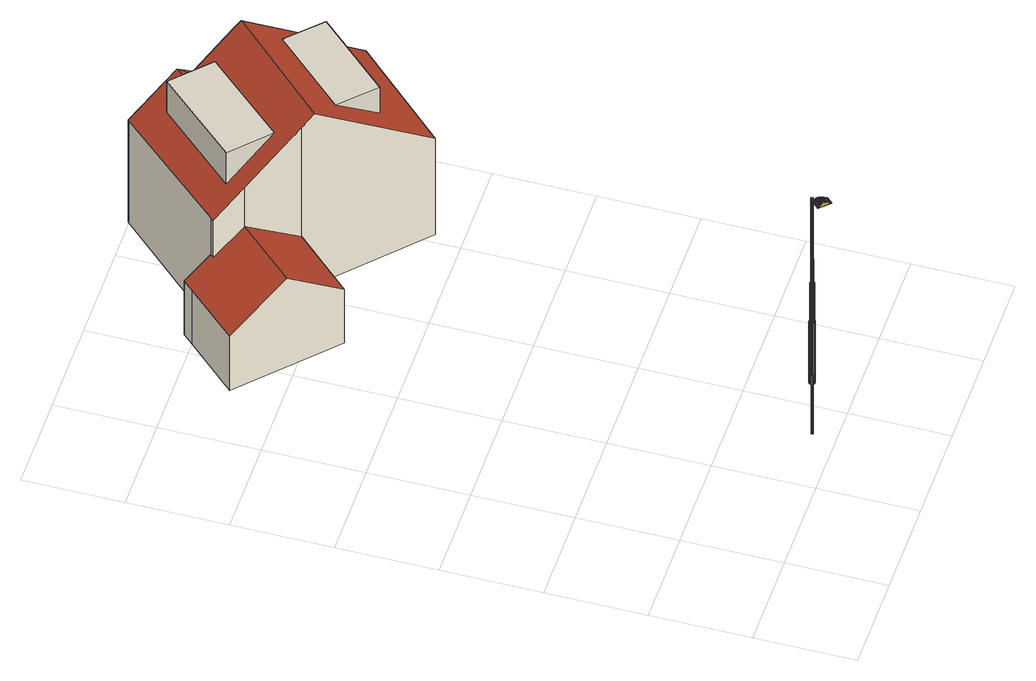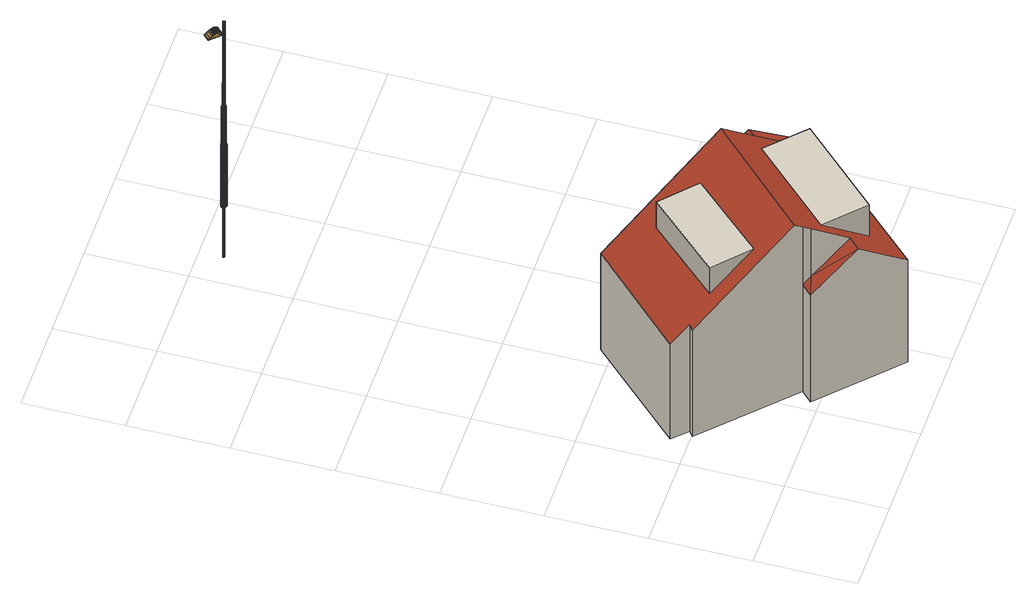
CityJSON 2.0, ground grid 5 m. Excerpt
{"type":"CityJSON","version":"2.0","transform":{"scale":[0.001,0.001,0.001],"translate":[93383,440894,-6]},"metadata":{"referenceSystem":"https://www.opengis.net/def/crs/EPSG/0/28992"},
"CityObjects":{
"cityfurniture1":{"type":"CityFurniture","attributes":{"Brondatum":"12-06-2019","Thema":"Lichtmasten","Nivo":"0","Klasse":"Verbindingsweg 2-zijdig","Objecthoogte":"10","Geplaatst_op":"02-12-2010","Datum_laatste_mutatie":"07-06-2019","Straatnaam":"Straatweg","Buurtnaam":"Hillegersberg Noord","Buurt_nummer":"62","Wijknaam":"Hillegersberg-Schiebroek","Wijknummer":"6","Lichtpunttype":"Straatverlichting","Nummer":"16","Beheerobject":"71935/OVL-016","Lamptype":"CPO-TW 140W KL.728","Armatuurtype":"4767 ARM SGS 453 1X CPO-TW 140W K EB OC FG EVSA VLAK GLAS LS-6","Uithoudertype":"UITHOUDER OV CONVERSIEMODEL","Masttype":"TRAMMAST LPH 10M"},"geometry":[{"type":"MultiSurface","lod":"2","boundaries":[[[0,1,2,3]],[[3,2,4,5]],[[5,4,6,7]],[[7,6,8,9]],[[9,8,10,11]],[[11,10,12,13]],[[13,12,14,15]],[[15,14,16,17]],[[17,16,18,19]],[[19,18,20,21]],[[21,20,22,23]],[[23,22,24,25]],[[25,24,26,27]],[[27,26,28,29]],[[29,28,30,31]],[[31,30,32,33]],[[33,32,34,35]],[[35,34,36,37]],[[37,36,38,39]],[[39,38,40,41]],[[41,40,42,43]],[[43,42,44,45]],[[45,44,46,47]],[[47,46,1,0]],[[0,3,5,7,9,11,13,15,17,19,21,23,25,27,29,31,33,35,37,39,41,43,45,47]]]}]},
"cityfurniture2":{"type":"CityFurniture","attributes":{"Brondatum":"12-06-2019","Thema":"Lichtmasten","Nivo":"0","Klasse":"Verbindingsweg 2-zijdig","Objecthoogte":"10","Geplaatst_op":"02-12-2010","Datum_laatste_mutatie":"07-06-2019","Straatnaam":"Straatweg","Buurtnaam":"Hillegersberg Noord","Buurt_nummer":"62","Wijknaam":"Hillegersberg-Schiebroek","Wijknummer":"6","Lichtpunttype":"Straatverlichting","Nummer":"16","Beheerobject":"71935/OVL-016","Lamptype":"CPO-TW 140W KL.728","Armatuurtype":"4767 ARM SGS 453 1X CPO-TW 140W K EB OC FG EVSA VLAK GLAS LS-6","Uithoudertype":"UITHOUDER OV CONVERSIEMODEL","Masttype":"TRAMMAST LPH 10M"},"geometry":[{"type":"MultiSurface","lod":"2","boundaries":[[[48,49,50,51]],[[52,53,54,55]],[[56,57,58,59]],[[60,48,51,61]],[[62,63,64,65]],[[63,56,59,64]],[[49,52,55,50]],[[57,60,61,58]],[[59,58,66,67]],[[51,50,68,69]],[[70,71,72,73]],[[74,75,76,77]],[[78,79,80,81]],[[58,61,82,66]],[[83,70,73,84]],[[75,85,86,76]],[[61,51,69,82]],[[87,74,77,88]],[[55,54,89,90]],[[65,64,91,92]],[[93,78,81,94]],[[50,55,90,68]],[[64,59,67,91]],[[79,62,65,80]],[[95,93,94,96]],[[97,83,84,98]],[[85,97,98,86]],[[54,87,88,89]],[[99,100,71,70]],[[53,101,87,54]],[[102,103,104,105]],[[106,102,105,107]],[[108,109,85,75]],[[110,106,107,111]],[[112,110,111,113]],[[114,112,113,115]],[[116,117,83,97]],[[109,116,97,85]],[[117,99,70,83]],[[118,95,96,119]],[[103,118,119,104]],[[120,108,75,74]],[[100,114,115,71]],[[101,120,74,87]],[[121,122,123,124]],[[125,126,127,128]],[[129,130,131,132]],[[133,134,135,136]],[[137,138,139,140]],[[138,141,142,139]],[[126,143,144,127]],[[145,125,128,146]],[[147,148,149,150]],[[130,151,152,131]],[[141,121,124,142]],[[153,145,146,154]],[[155,153,154,156]],[[134,155,156,135]],[[151,133,136,152]],[[157,129,132,158]],[[148,157,158,149]],[[159,160,122,121]],[[161,162,138,137]],[[163,164,165,166]],[[167,168,126,125]],[[169,170,171,172]],[[173,161,137,174]],[[175,176,155,134]],[[170,177,178,171]],[[179,180,181,182]],[[162,183,141,138]],[[183,159,121,141]],[[184,167,125,145]],[[164,147,150,165]],[[180,169,172,181]],[[185,175,134,133]],[[168,186,143,126]],[[187,163,166,188]],[[177,187,188,178]],[[176,189,153,155]],[[143,173,174,144]],[[189,184,145,153]],[[160,179,182,122]],[[190,191,192,193]],[[194,195,196,197]],[[198,199,200,201]],[[202,190,193,203]],[[199,194,197,200]],[[204,205,206,207]],[[191,198,201,192]],[[208,209,210,211]],[[209,204,207,210]],[[195,212,213,196]],[[205,202,203,206]],[[193,192,214,215]],[[211,210,140,139]],[[212,216,217,213]],[[197,196,218,219]],[[216,220,221,217]],[[222,223,224,225]],[[223,226,227,224]],[[228,229,230,231]],[[229,232,233,230]],[[232,234,235,233]],[[234,236,237,235]],[[236,238,239,237]],[[201,200,240,241]],[[226,208,211,227]],[[192,201,241,214]],[[206,203,242,243]],[[244,245,246,247]],[[220,244,247,221]],[[245,248,249,246]],[[248,250,251,249]],[[250,228,231,251]],[[238,252,253,239]],[[207,206,243,254]],[[203,193,215,242]],[[200,197,219,240]],[[252,222,225,253]],[[210,207,254,140]],[[237,239,255,256]],[[230,233,257,258]],[[213,217,259,260]],[[247,246,261,262]],[[146,128,215,214]],[[231,230,258,263]],[[233,235,264,257]],[[227,211,139,142]],[[217,221,265,259]],[[221,247,262,265]],[[249,251,266,267]],[[246,249,267,261]],[[225,224,124,123]],[[235,237,256,264]],[[196,213,260,218]],[[239,253,268,255]],[[128,127,242,215]],[[224,227,142,124]],[[253,225,123,268]],[[251,231,263,266]],[[127,144,243,242]],[[149,158,262,261]],[[178,188,258,257]],[[181,172,256,255]],[[150,149,261,267]],[[136,135,219,218]],[[132,131,259,265]],[[165,150,267,266]],[[154,146,214,241]],[[156,154,241,240]],[[182,181,255,268]],[[135,156,240,219]],[[152,136,218,260]],[[144,174,254,243]],[[158,132,265,262]],[[171,178,257,264]],[[188,166,263,258]],[[131,152,260,259]],[[174,137,140,254]],[[172,171,264,256]],[[122,182,268,123]],[[223,222,252,238,236,234,232,229,228,250,248,245,244,220,216,212,195,194,199,198,191,190,202,205,204,209,208,226]],[[269,270,164,163]],[[271,272,177,170]],[[273,271,170,169]],[[274,275,179,160]],[[276,277,157,148]],[[278,279,162,161]],[[280,281,151,130]],[[186,282,173,143]],[[283,273,169,180]],[[284,269,163,187]],[[282,278,161,173]],[[270,285,147,164]],[[286,274,160,159]],[[281,185,133,151]],[[272,284,187,177]],[[275,283,180,179]],[[287,280,130,129]],[[277,287,129,157]],[[285,276,148,147]],[[76,86,284,272]],[[77,76,272,271]],[[86,98,269,284]],[[279,288,183,162]],[[72,289,277,276]],[[84,73,285,270]],[[88,77,271,273]],[[290,291,185,281]],[[288,286,159,183]],[[292,293,176,175]],[[289,294,287,277]],[[295,92,186,168]],[[291,292,175,185]],[[98,84,270,269]],[[296,295,168,167]],[[297,296,167,184]],[[298,290,281,280]],[[73,72,276,285]],[[294,298,280,287]],[[293,299,189,176]],[[299,297,184,189]],[[89,88,273,283]],[[92,91,282,186]],[[67,66,279,278]],[[71,115,289,72]],[[113,111,298,294]],[[66,82,288,279]],[[80,65,92,295]],[[107,105,291,290]],[[68,90,275,274]],[[96,94,297,299]],[[104,119,293,292]],[[82,69,286,288]],[[111,107,290,298]],[[90,89,283,275]],[[91,67,278,282]],[[81,80,295,296]],[[94,81,296,297]],[[119,96,299,293]],[[69,68,274,286]],[[105,104,292,291]],[[115,113,294,289]],[[300,301,302,303]],[[304,305,306,307]],[[308,309,310]],[[301,311,312,302]],[[313,314,315]],[[316,317,318,319]],[[320,321,322,310]],[[323,324,325,326]],[[305,327,328,306]],[[317,304,307,318]],[[329,315,314]],[[330,323,326,331]],[[327,332,333,328]],[[334,335,336,337]],[[324,314,313,325]],[[338,339,340,341]],[[339,342,343,340]],[[342,334,337,343]],[[322,310,309]],[[335,300,303,336]],[[332,330,331,333]],[[311,316,319,312]],[[344,345,346,347]],[[348,344,347,349]],[[350,351,352]],[[353,351,350]],[[354,353,350]],[[355,348,349,356]],[[357,345,344,348,355,358,359,360,361,362,363,364],[365,350,352,366,367,368]],[[365,354,350]],[[369,353,354]],[[357,364,369,354]],[[364,363,353,369]],[[345,357,354,346]],[[358,355,356,370]],[[335,334,371,372]],[[300,335,372,373]],[[311,301,374,375]],[[316,311,375,376]],[[301,300,373,374]],[[317,316,376,377]],[[378,379,380,381]],[[382,383,309,384]],[[385,382,384,386]],[[387,388,389,390]],[[391,392,393,394]],[[394,393,388,387]],[[390,389,395,396]],[[166,165,266,263]],[[397,398,399,400]],[[401,402,403,404]],[[400,399,402,401]],[[405,406,407,408]],[[409,410,411,412]],[[408,407,413,414]],[[415,416,417,418]],[[412,411,419,420]],[[396,395,421,422]],[[423,424,425,426]],[[426,425,410,409]],[[427,428,429,430]],[[420,419,416,415]],[[414,413,428,427]],[[431,432,433,434]],[[434,433,406,405]],[[430,429,435,436]],[[437,438,424,423]],[[422,421,432,431]],[[439,440,441,442]],[[442,441,443,444]],[[444,443,445,446]],[[447,448,449,450]],[[451,452,453,454]],[[455,456,452,451]],[[454,453,440,439]],[[457,458,459,460]],[[461,462,463,464]],[[465,466,467,468]],[[469,470,462,461]],[[471,472,473,474]],[[475,476,458,457]],[[477,478,479,480]],[[481,482,483,484]],[[468,467,456,455]],[[464,463,485,486]],[[460,459,482,481]],[[480,479,487,488]],[[484,483,466,465]],[[486,485,478,477]],[[489,490,472,471]],[[488,487,490,489]],[[491,492,493,494]],[[495,496,497,498]],[[499,500,501,502]],[[494,493,500,499]],[[450,449,503,504]],[[498,497,492,491]],[[504,503,496,495]],[[505,506,507,508]],[[509,510,511,512]],[[513,514,515,516]],[[517,518,506,505]],[[519,520,521,522]],[[523,524,510,509]],[[525,526,398,397]],[[502,501,514,513]],[[522,521,527,528]],[[508,507,529,530]],[[516,515,520,519]],[[531,532,526,525]],[[530,529,532,531]],[[512,511,533,534]],[[534,533,518,517]],[[323,330,535,536]],[[324,323,536,537]],[[314,324,537,538]],[[329,314,538,321]],[[539,540,541,542]],[[543,356,368]],[[544,545,546]],[[547,548,351]],[[549,366,352,550]],[[550,539,542,549]],[[366,543,367]],[[351,548,352]],[[550,352,350,539]],[[354,365,368,346]],[[367,543,368]],[[349,347,356]],[[543,366,352,548]],[[347,346,368]],[[370,356,543]],[[545,368,367,542,541,551,546]],[[356,347,368]],[[552,385,386,553]],[[554,555,556,557]],[[338,558,559,560]],[[555,552,553,556]],[[558,554,557,559]],[[339,338,560,561]],[[334,342,562,371]],[[342,339,561,562]],[[563,564,565,566]],[[567,568,569,570]],[[571,572,573,574]],[[575,576,577,578]],[[579,580,581,582]],[[582,581,583,584]],[[585,586,587,588]],[[584,583,589,590]],[[590,589,572,571]],[[591,592,568,567]],[[566,565,576,575]],[[570,569,564,563]],[[578,577,593,594]],[[594,593,580,579]],[[588,587,595,596]],[[597,598,599,600]],[[596,595,601,602]],[[603,604,605,606]],[[607,608,609,610]],[[611,612,613,614]],[[600,599,604,603]],[[615,616,617,618]],[[602,601,619,620]],[[621,622,623,624]],[[618,617,622,621]],[[620,619,608,607]],[[610,609,625,626]],[[624,623,470,469]],[[626,625,612,611]],[[614,613,598,597]],[[627,628,629,630]],[[631,632,633,634]],[[635,636,637,638]],[[639,640,632,631]],[[641,642,643,644]],[[645,646,642,641]],[[630,629,647,648]],[[644,643,636,635]],[[649,650,646,645]],[[648,647,650,649]],[[638,637,651,652]],[[653,654,655,656]],[[656,655,657,658]],[[652,651,659,660]],[[660,659,640,639]],[[359,358,370,543]],[[361,360,548,547]],[[383,661,662]],[[383,382,663,661]],[[552,555,664,665]],[[666,662,329,315]],[[360,359,543,548]],[[666,662,661]],[[363,362,351,353]],[[667,554,668]],[[362,361,547,351]],[[338,341,558]],[[385,552,665,669]],[[382,385,669,663]],[[558,668,554]],[[668,558,341]],[[555,554,667,664]],[[670,308,310]],[[538,537,671,672]],[[538,672,321]],[[320,321,672]],[[330,332,673,535]],[[332,327,674,673]],[[305,304,675,676]],[[304,317,377,675]],[[327,305,676,674]],[[418,417,677,678]],[[679,680,681,682]],[[683,684,685,686]],[[687,688,689,690]],[[691,692,680,679]],[[682,681,684,683]],[[678,677,692,691]],[[693,694,695,696]],[[697,698,699,700]],[[701,551,541,540]],[[690,689,702,703]],[[703,702,704,705]],[[700,699,706,707]],[[367,366,549,542]],[[708,709,698,697]],[[696,695,710,711]],[[712,713,714,715]],[[707,706,713,712]],[[715,714,694,693]],[[716,717,709,708]],[[544,551,701]],[[705,704,717,716]],[[539,350,365,718,544,701,540]],[[551,544,546]],[[545,544,718]],[[718,368,545]],[[368,718,365]],[[561,560,719,720]],[[374,373,721,722]],[[562,561,720,723]],[[375,374,722,724]],[[376,375,724,725]],[[553,386,726,727]],[[556,553,727,728]],[[675,377,670,729]],[[676,675,729,730]],[[536,535,731,732]],[[673,674,733,734]],[[537,536,732,671]],[[386,384,735,726]],[[372,371,736,737]],[[373,372,737,721]],[[674,676,730,733]],[[560,559,738,719]],[[384,309,308,735]],[[559,557,739,738]],[[557,556,728,739]],[[377,376,725,670]],[[371,562,723,736]],[[535,673,734,731]],[[661,318,666]],[[307,306,328,333,331,326,325,313,666,318]],[[740,741,742,743]],[[741,378,381,742]],[[744,740,743,745]],[[746,747,745,743,742,381,380]],[[748,749,750,751]],[[752,753,754,755]],[[756,744,745,747]],[[757,756,747,746]],[[379,378,741,740,744,756,757]],[[758,759,760,761]],[[762,763,753,752]],[[379,757,746,380]],[[764,765,766,767]],[[751,750,768,769]],[[755,754,654,653]],[[761,760,765,764]],[[770,771,759,758]],[[767,766,763,762]],[[769,768,771,770]],[[383,662,322,309]],[[341,340,343,337,336,303,302,312,319,318,661,663,669,665,664,667]],[[668,341,667]],[[320,672,310]],[[671,732,731,734,733,730,729,670,310,672]],[[313,315,666]],[[739,728,727,726,735,308,670,725,724,722,721,737,736,723,720,719,738]]]}]},
"building1":{"type":"Building","attributes":{"statusOmschr":"Pand in gebruik","typeOmschr":"kop van een rij","aantalBouwlagen":3,"hoogste_bouwlaag":2,"laagste_bouwlaag":0,"yearOfConstruction":1935},"address":[{"country":"Nederland","locality":"Rotterdam","thoroughfareNumber":"217","thoroughfareName":"Straatweg","postcode":"3054AE"}],"children":["building1-1","building1-2"],"geometry":[{"type":"Solid","lod":"2","boundaries":[[[[772,773,774,775,776,777]],[[778,779,780]],[[778,780,775,774]],[[781,782,783,784,785,786,787,788,789,790,791,773,772]],[[780,779,792,793,794,795,796,797,798,776,775],[799,800,801,802]],[[803,804,805,806]],[[792,778,807]],[[778,774,807]],[[792,779,778]],[[808,809,810,803,806,811,812]],[[774,773,791,807]],[[788,808,812,789]],[[787,809,808,788]],[[786,810,809,787]],[[803,810,786,785,804]],[[804,785,784,805]],[[813,783,782,814]],[[781,815,814,782]],[[815,781,772,777]],[[776,798,813,814,815,777],[816,817,818,819]],[[791,790,793,792,807]],[[790,789,812,794,793]],[[811,795,794,812]],[[797,805,784,783,813,798]],[[796,806,805,797]],[[795,811,806,796]],[[820,800,799]],[[801,821,802]],[[800,820,821,801]],[[820,799,802,821]],[[819,818,822]],[[817,816,823]],[[823,816,819,822]],[[817,823,822,818]]]],"semantics":{"surfaces":[{"type":"WallSurface"},{"type":"GroundSurface"},{"type":"RoofSurface"}],"values":[[0,0,0,1,2,2,2,2,2,2,0,0,0,0,0,0,0,0,0,2,0,0,0,0,0,0,null,null,null,null,null,null,null,null]]}}]},
"building1-1":{"type":"BuildingInstallation","parents":["building1"],"geometry":[{"type":"MultiSurface","lod":"2","boundaries":[[[817,823,822,818]],[[819,818,822]],[[817,816,823]],[[823,816,819,822]]],"semantics":{"surfaces":[{"type":"RoofSurface"},{"type":"WallSurface"}],"values":[0,1,1,1]}}]},
"building1-2":{"type":"BuildingInstallation","parents":["building1"],"geometry":[{"type":"MultiSurface","lod":"2","boundaries":[[[820,799,802,821]],[[820,800,799]],[[801,821,802]],[[800,820,821,801]]],"semantics":{"surfaces":[{"type":"RoofSurface"},{"type":"WallSurface"}],"values":[0,1,1,1]}}]}
},
"vertices":[
[8315,1233,3840],[8315,1233,507],[8305,1225,507],[8305,1225,3840],[8297,1215,507],[8297,1215,3840],[8292,1203,507],[8292,1203,3840],[8290,1190,507],[8290,1190,3840],[8292,1177,507],[8292,1177,3840],[8297,1165,507],[8297,1165,3840],[8305,1155,507],[8305,1155,3840],[8315,1147,507],[8315,1147,3840],[8327,1142,507],[8327,1142,3840],[8340,1140,507],[8340,1140,3840],[8353,1142,507],[8353,1142,3840],[8365,1147,507],[8365,1147,3840],[8375,1155,507],[8375,1155,3840],[8383,1165,507],[8383,1165,3840],[8388,1177,507],[8388,1177,3840],[8390,1190,507],[8390,1190,3840],[8388,1203,507],[8388,1203,3840],[8383,1215,507],[8383,1215,3840],[8375,1225,507],[8375,1225,3840],[8365,1233,507],[8365,1233,3840],[8353,1238,507],[8353,1238,3840],[8340,1240,507],[8340,1240,3840],[8327,1238,507],[8327,1238,3840],
[8472,1140,3841],[8481,1171,3841],[8481,1171,4441],[8472,1140,4441],[8483,1203,3841],[8478,1234,3841],[8478,1234,4441],[8483,1203,4441],[8407,1068,3841],[8434,1086,3841],[8434,1086,4441],[8407,1068,4441],[8456,1111,3841],[8456,1111,4441],[8347,1051,3841],[8378,1056,3841],[8378,1056,4441],[8347,1051,4441],[8434,1086,7841],[8407,1068,7841],[8481,1171,7841],[8472,1140,7841],[8300,1334,4441],[8271,1322,4441],[8271,1322,7841],[8300,1334,7841],[8448,1290,4441],[8423,1312,4441],[8423,1312,7841],[8448,1290,7841],[8284,1062,3841],[8315,1053,3841],[8315,1053,4441],[8284,1062,4441],[8456,1111,7841],[8331,1339,4441],[8331,1339,7841],[8394,1328,4441],[8394,1328,7841],[8466,1263,4441],[8466,1263,7841],[8478,1234,7841],[8483,1203,7841],[8378,1056,7841],[8347,1051,7841],[8255,1078,3841],[8255,1078,4441],[8231,1100,3841],[8231,1100,4441],[8363,1337,4441],[8363,1337,7841],[8300,1334,3841],[8271,1322,3841],[8466,1263,3841],[8195,1187,3841],[8200,1156,3841],[8200,1156,4441],[8195,1187,4441],[8197,1219,3841],[8197,1219,4441],[8423,1312,3841],[8394,1328,3841],[8206,1250,3841],[8206,1250,4441],[8222,1279,3841],[8222,1279,4441],[8244,1303,3841],[8244,1303,4441],[8363,1337,3841],[8331,1339,3841],[8212,1127,3841],[8212,1127,4441],[8448,1290,3841],[8412,1164,10441],[8417,1180,10441],[8417,1180,11841],[8412,1164,11841],[8300,1094,10341],[8323,1087,10341],[8330,1118,10441],[8313,1123,10441],[8253,1256,10341],[8241,1235,10341],[8272,1222,10441],[8281,1237,10441],[8233,1188,10341],[8237,1164,10341],[8269,1172,10441],[8267,1189,10441],[8378,1126,10441],[8392,1136,10441],[8392,1136,11841],[8378,1126,11841],[8404,1149,10441],[8404,1149,11841],[8347,1086,10341],[8346,1117,10441],[8278,1106,10341],[8298,1131,10441],[8312,1297,10341],[8290,1288,10341],[8306,1259,10441],[8322,1266,10441],[8234,1211,10341],[8268,1205,10441],[8260,1122,10341],[8285,1143,10441],[8246,1142,10341],[8276,1157,10441],[8270,1275,10341],[8292,1250,10441],[8441,1152,10341],[8447,1175,10341],[8392,1098,10341],[8412,1112,10341],[8359,1300,10341],[8335,1301,10341],[8338,1268,10441],[8355,1267,10441],[8300,1094,7941],[8323,1087,7941],[8436,1245,10341],[8422,1264,10341],[8399,1243,10441],[8409,1229,10441],[8370,1089,10341],[8363,1120,10441],[8237,1164,7941],[8246,1142,7941],[8404,1281,10341],[8386,1254,10441],[8449,1199,10341],[8445,1222,10341],[8415,1213,10441],[8418,1197,10441],[8429,1130,10341],[8278,1106,7941],[8233,1188,7941],[8347,1086,7941],[8382,1293,10341],[8371,1263,10441],[8260,1122,7941],[8320,1140,15891],[8309,1146,15891],[8309,1146,11891],[8320,1140,11891],[8287,1177,15891],[8285,1190,15891],[8285,1190,11891],[8287,1177,11891],[8299,1155,15891],[8292,1166,15891],[8292,1166,11891],[8299,1155,11891],[8333,1136,15891],[8333,1136,11891],[8358,1138,15891],[8345,1135,15891],[8345,1135,11891],[8358,1138,11891],[8380,1150,15891],[8369,1142,15891],[8369,1142,11891],[8380,1150,11891],[8286,1202,15891],[8286,1202,11891],[8298,1131,11841],[8313,1123,11841],[8289,1215,15891],[8289,1215,11891],[8267,1189,11841],[8269,1172,11841],[8295,1226,15891],[8295,1226,11891],[8399,1183,15891],[8395,1171,15891],[8395,1171,11891],[8399,1183,11891],[8389,1159,15891],[8389,1159,11891],[8352,1250,15891],[8364,1246,15891],[8364,1246,11891],[8352,1250,11891],[8376,1240,15891],[8376,1240,11891],[8386,1231,15891],[8386,1231,11891],[8393,1220,15891],[8393,1220,11891],[8398,1208,15891],[8398,1208,11891],[8276,1157,11841],[8285,1143,11841],[8330,1118,11841],[8346,1117,11841],[8304,1236,15891],[8315,1243,15891],[8315,1243,11891],[8304,1236,11891],[8327,1248,15891],[8327,1248,11891],[8339,1250,15891],[8339,1250,11891],[8400,1196,15891],[8400,1196,11891],[8363,1120,11841],[8415,1213,11841],[8409,1229,11841],[8386,1254,11841],[8371,1263,11841],[8272,1222,11841],[8268,1205,11841],[8306,1259,11841],[8292,1250,11841],[8355,1267,11841],[8399,1243,11841],[8281,1237,11841],[8338,1268,11841],[8322,1266,11841],[8418,1197,11841],[8359,1300,7941],[8335,1301,7941],[8422,1264,7941],[8404,1281,7941],[8436,1245,7941],[8447,1175,7941],[8449,1199,7941],[8290,1288,7941],[8270,1275,7941],[8392,1098,7941],[8412,1112,7941],[8241,1235,7941],[8234,1211,7941],[8370,1089,7941],[8445,1222,7941],[8382,1293,7941],[8312,1297,7941],[8441,1152,7941],[8253,1256,7941],[8429,1130,7941],[8244,1303,7841],[8197,1219,7841],[8195,1187,7841],[8200,1156,7841],[8212,1127,7841],[8222,1279,7841],[8315,1053,7841],[8284,1062,7841],[8255,1078,7841],[8206,1250,7841],[8231,1100,7841],[8722,1103,15558],[8741,1083,15566],[8748,1090,15560],[8730,1109,15552],[8838,984,15561],[8867,954,15547],[8868,968,15542],[8840,996,15556],[8356,911,15312],[8358,924,15305],[8356,912,15302],[8762,1061,15571],[8768,1069,15564],[9101,734,15323],[9112,709,15316],[9112,723,15302],[8785,1037,15572],[8810,1012,15570],[8814,1022,15563],[8790,1047,15566],[8819,437,15302],[8845,425,15302],[8358,924,15302],[8985,836,15455],[9054,767,15383],[9046,789,15386],[8980,855,15454],[8897,924,15528],[8896,939,15524],[9124,697,15302],[8956,864,15481],[8953,882,15479],[8927,894,15506],[8925,911,15503],[8693,1133,15536],[8706,1119,15548],[8715,1124,15543],[8702,1138,15532],[8667,1161,15495],[8674,1153,15510],[8685,1156,15507],[8678,1164,15493],[8683,1144,15523],[8693,1148,15520],[8840,409,15297],[8854,415,15297],[8854,415,15304],[8840,409,15304],[8826,415,15297],[8826,415,15304],[8802,1011,15297],[8659,1202,15304],[8676,1076,15297],[9134,716,15304],[9134,688,15304],[8351,902,15297],[8351,902,15304],[9134,688,15297],[8346,916,15297],[8352,930,15297],[8631,1203,15297],[8645,1209,15297],[8659,1202,15297],[9134,716,15297],[9140,702,15297],[9091,715,15297],[8477,882,15297],[8539,754,15297],[8828,459,15297],[9140,702,15304],[8346,916,15304],[8420,867,15536],[8433,853,15548],[8450,837,15558],[8469,818,15566],[8490,796,15571],[8513,772,15572],[8538,746,15570],[8755,1010,15408],[8760,1005,15424],[8546,795,15424],[8540,801,15408],[8637,1196,15308],[8637,1196,15305],[8358,924,15308],[8642,1189,15389],[8365,919,15389],[8745,893,15562],[8750,898,15562],[8723,926,15571],[8717,921,15571],[8803,833,15530],[8808,839,15530],[8779,869,15548],[8773,863,15548],[8698,952,15573],[8692,947,15573],[8578,1041,15524],[8583,1047,15524],[8575,1055,15511],[8569,1050,15511],[8561,1058,15496],[8567,1064,15496],[8559,1071,15479],[8554,1066,15479],[8613,1028,15549],[8618,1034,15549],[8605,1047,15537],[8599,1042,15537],[8729,932,15571],[8735,937,15571],[8709,963,15573],[8704,958,15573],[8595,1058,15524],[8589,1052,15524],[8659,1003,15567],[8665,1009,15567],[8646,1028,15559],[8640,1023,15559],[8686,987,15572],[8680,982,15572],[8674,976,15572],[8669,971,15572],[8785,875,15548],[8791,880,15548],[8762,910,15562],[8756,904,15562],[8581,1061,15511],[8586,1066,15511],[8578,1075,15496],[8573,1069,15496],[8648,992,15567],[8653,998,15567],[8634,1017,15559],[8629,1012,15559],[8571,1082,15479],[8565,1077,15479],[8814,845,15530],[8820,850,15530],[8555,1019,15524],[8560,1024,15524],[8552,1033,15511],[8546,1027,15511],[8544,1041,15496],[8538,1036,15496],[8537,1049,15479],[8531,1043,15479],[8780,811,15530],[8785,817,15530],[8756,847,15548],[8750,841,15548],[8578,995,15549],[8584,1000,15549],[8571,1014,15537],[8565,1008,15537],[8594,978,15559],[8600,984,15559],[8739,830,15548],[8745,835,15548],[8716,865,15562],[8710,859,15562],[8612,915,15572],[8617,920,15572],[8596,942,15567],[8590,936,15567],[8634,937,15572],[8640,943,15572],[8619,964,15567],[8613,959,15567],[8635,891,15573],[8641,896,15573],[8515,1013,15496],[8521,1019,15496],[8514,1026,15479],[8508,1021,15479],[8768,800,15530],[8774,806,15530],[8555,972,15549],[8561,978,15549],[8548,991,15537],[8542,986,15537],[8683,887,15571],[8689,893,15571],[8663,919,15573],[8658,913,15573],[8577,961,15559],[8572,956,15559],[8538,1002,15524],[8532,996,15524],[8523,1005,15511],[8529,1011,15511],[8646,948,15572],[8652,954,15572],[8630,976,15567],[8625,970,15567],[8695,898,15571],[8700,904,15571],[8675,930,15573],[8669,924,15573],[8606,989,15559],[8612,995,15559],[8595,1011,15549],[8590,1006,15549],[8727,876,15562],[8722,870,15562],[8657,959,15572],[8663,965,15572],[8642,987,15567],[8636,981,15567],[8762,852,15548],[8768,858,15548],[8739,887,15562],[8733,882,15562],[8576,1019,15537],[8582,1025,15537],[8572,1035,15524],[8566,1030,15524],[8681,935,15573],[8686,941,15573],[8558,1039,15511],[8563,1044,15511],[8555,1052,15496],[8550,1047,15496],[8791,822,15530],[8797,828,15530],[8588,1031,15537],[8594,1036,15537],[8548,1060,15479],[8542,1054,15479],[8623,1006,15559],[8617,1000,15559],[8601,1017,15549],[8607,1023,15549],[8712,915,15571],[8706,910,15571],[8682,597,15481],[8710,568,15455],[8777,496,15383],[8834,437,15316],[8808,1006,15460],[8964,845,15441],[8701,588,15441],[8544,749,15460],[8352,930,15304],[9041,766,15360],[8798,489,15337],[8773,515,15366],[8645,1209,15304],[8631,1203,15304],[8483,877,15460],[8681,1070,15460],[8736,552,15406],[8644,1186,15416],[8368,917,15416],[8653,1175,15460],[8648,1181,15440],[8373,913,15440],[8378,907,15460],[8660,1169,15479],[8385,901,15479],[8393,893,15495],[8401,886,15510],[8409,877,15523],[8637,842,15571],[8643,848,15571],[8618,874,15573],[8612,868,15573],[8693,785,15548],[8699,791,15548],[8670,820,15562],[8664,815,15562],[8492,991,15496],[8498,996,15496],[8491,1004,15479],[8485,998,15479],[8589,892,15572],[8594,898,15572],[8573,920,15567],[8567,914,15567],[8532,950,15549],[8538,955,15549],[8525,969,15537],[8519,964,15537],[8515,980,15524],[8509,974,15524],[8734,766,15530],[8740,772,15530],[8710,802,15548],[8705,796,15548],[8506,988,15511],[8500,983,15511],[8722,755,15530],[8728,761,15530],[8554,939,15559],[8549,933,15559],[8682,831,15562],[8676,826,15562],[8520,985,15524],[8526,991,15524],[8518,999,15511],[8512,994,15511],[8654,859,15571],[8649,854,15571],[8504,1002,15496],[8510,1008,15496],[8502,1015,15479],[8496,1010,15479],[8600,904,15572],[8606,909,15572],[8585,931,15567],[8579,925,15567],[8544,961,15549],[8550,967,15549],[8536,980,15537],[8531,975,15537],[8745,778,15530],[8751,783,15530],[8722,813,15548],[8716,807,15548],[8629,885,15573],[8623,880,15573],[8687,837,15562],[8693,843,15562],[8666,870,15571],[8660,865,15571],[8566,950,15559],[8560,945,15559],[8711,744,15530],[8717,750,15530],[8688,780,15548],[8682,774,15548],[8481,980,15496],[8487,985,15496],[8479,993,15479],[8474,987,15479],[8537,922,15559],[8543,928,15559],[8527,944,15549],[8521,939,15549],[8489,972,15511],[8495,977,15511],[8577,881,15572],[8583,887,15572],[8562,908,15567],[8556,903,15567],[8601,857,15573],[8606,863,15573],[8659,809,15562],[8653,803,15562],[8626,831,15571],[8632,837,15571],[8513,958,15537],[8508,952,15537],[8478,960,15511],[8483,966,15511],[8475,974,15496],[8470,969,15496],[8468,982,15479],[8462,976,15479],[8503,968,15524],[8497,963,15524],[8650,1198,15312],[8637,1197,15302],[8650,1197,15315],[8660,1183,15440],[8656,1188,15417],[8649,1198,15302],[8665,1178,15460],[8670,1172,15476],[8654,1191,15392],[8528,743,15563],[8755,505,15386],[8808,449,15323],[8653,627,15506],[8624,658,15528],[8566,718,15561],[8594,688,15547],[8630,1045,15549],[8624,1039,15549],[8600,1063,15524],[8606,1069,15524],[8598,1078,15511],[8592,1072,15511],[8584,1080,15496],[8590,1086,15496],[8582,1093,15479],[8577,1088,15479],[8757,789,15530],[8762,794,15530],[8733,824,15548],[8728,819,15548],[8611,1053,15537],[8616,1059,15537],[8535,1016,15511],[8541,1022,15511],[8533,1030,15496],[8527,1024,15496],[8602,948,15567],[8607,953,15567],[8589,972,15559],[8583,967,15559],[8999,809,15406],[8705,854,15562],[8699,848,15562],[8677,882,15571],[8672,876,15571],[8573,989,15549],[8567,983,15549],[8623,926,15572],[8629,931,15572],[8525,1038,15479],[8519,1032,15479],[8553,997,15537],[8559,1003,15537],[8549,1013,15524],[8543,1008,15524],[8646,902,15573],[8652,908,15573],[9064,743,15333],[8389,883,15493],[8397,875,15507],[8443,829,15552],[8461,810,15560],[8405,867,15520],[8482,790,15564],[8504,767,15566],[8363,907,15392],[8366,904,15417],[8370,901,15440],[8554,716,15556],[8581,688,15542],[8664,601,15479],[8690,573,15454],[8609,659,15524],[8637,629,15503],[8357,911,15315],[8415,857,15532],[8428,844,15543],[8382,890,15477],[8376,896,15460],[8734,1032,15415],[8743,1022,15404],[8529,813,15404],[8519,822,15415],[8734,1032,15432],[8519,822,15432],[8540,801,15439],[8529,813,15443],[8699,733,15530],[8705,738,15530],[8676,768,15548],[8670,763,15548],[8496,941,15537],[8502,947,15537],[8492,957,15524],[8486,952,15524],[8743,1022,15443],[8755,1010,15439],[8589,846,15573],[8595,852,15573],[8571,876,15572],[8566,870,15572],[8510,928,15549],[8515,933,15549],[8545,892,15567],[8550,897,15567],[8531,917,15559],[8526,911,15559],[8647,798,15562],[8642,792,15562],[8614,820,15571],[8620,826,15571],
[16390,26040,3974],[12190,30020,3974],[12190,30020,10968],[12190,30020,14721],[12485,29740,15042],[16390,26040,10914],[11866,30323,11312],[10344,31744,12721],[11866,30323,14369],[16130,25800,3974],[16850,25100,3974],[12300,20400,3974],[7110,25230,3974],[4441,22379,3974],[33,26527,3974],[2396,29054,3974],[2860,29550,3974],[3870,28580,3974],[9000,34070,3974],[12730,30570,3974],[10874,32312,12694],[9000,34070,10661],[3870,28580,10919],[3709,28416,10922],[4898,27267,12231],[7110,25230,14611],[7621,24754,15163],[7119,26525,13883],[5263,28275,11864],[9018,32256,11697],[10874,30506,13716],[2255,24436,9733],[4441,22379,7497],[7110,25230,7492],[4898,27267,9733],[12730,30570,10956],[2860,29550,7493],[2396,29054,7493],[33,26527,7491],[3709,28416,8518],[3870,28580,8522],[12300,20400,10258],[16850,25100,10164],[16130,25800,10934],[11543,22824,11952],[9846,24409,13674],[13183,27983,13674],[14880,26398,11949],[5263,28275,13883],[9018,32256,13716],[14880,26398,13618],[11543,22824,13616]
]}
